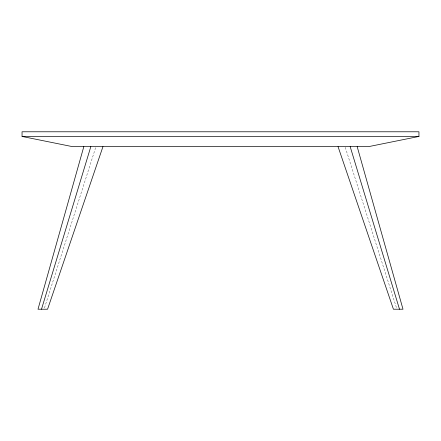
<?xml version="1.0" encoding="UTF-8"?>
<svg xmlns="http://www.w3.org/2000/svg" width="441" height="441" viewBox="0 0 441 441"><rect width="100%" height="100%" fill="white"/><g stroke="black" fill="none" stroke-linecap="round" stroke-linejoin="round"><path stroke-width="0.33" stroke-dasharray="2.21 1.65" d="M44.486 307.906L95.747 147.283M345.253 147.283L396.514 307.906"/><path stroke-width="0.66" d="M83.823 146.627L38.003 309.218L47.567 309.218L102.962 146.627M41.504 309.218L90.829 146.627M418.95 136.451L368.604 146.627L72.396 146.627L22.05 136.451L22.05 131.782L418.95 131.782L418.95 136.451L22.05 136.451M338.038 146.627L393.433 309.218L402.997 309.218L357.177 146.627M350.171 146.627L399.496 309.218"/></g></svg>
